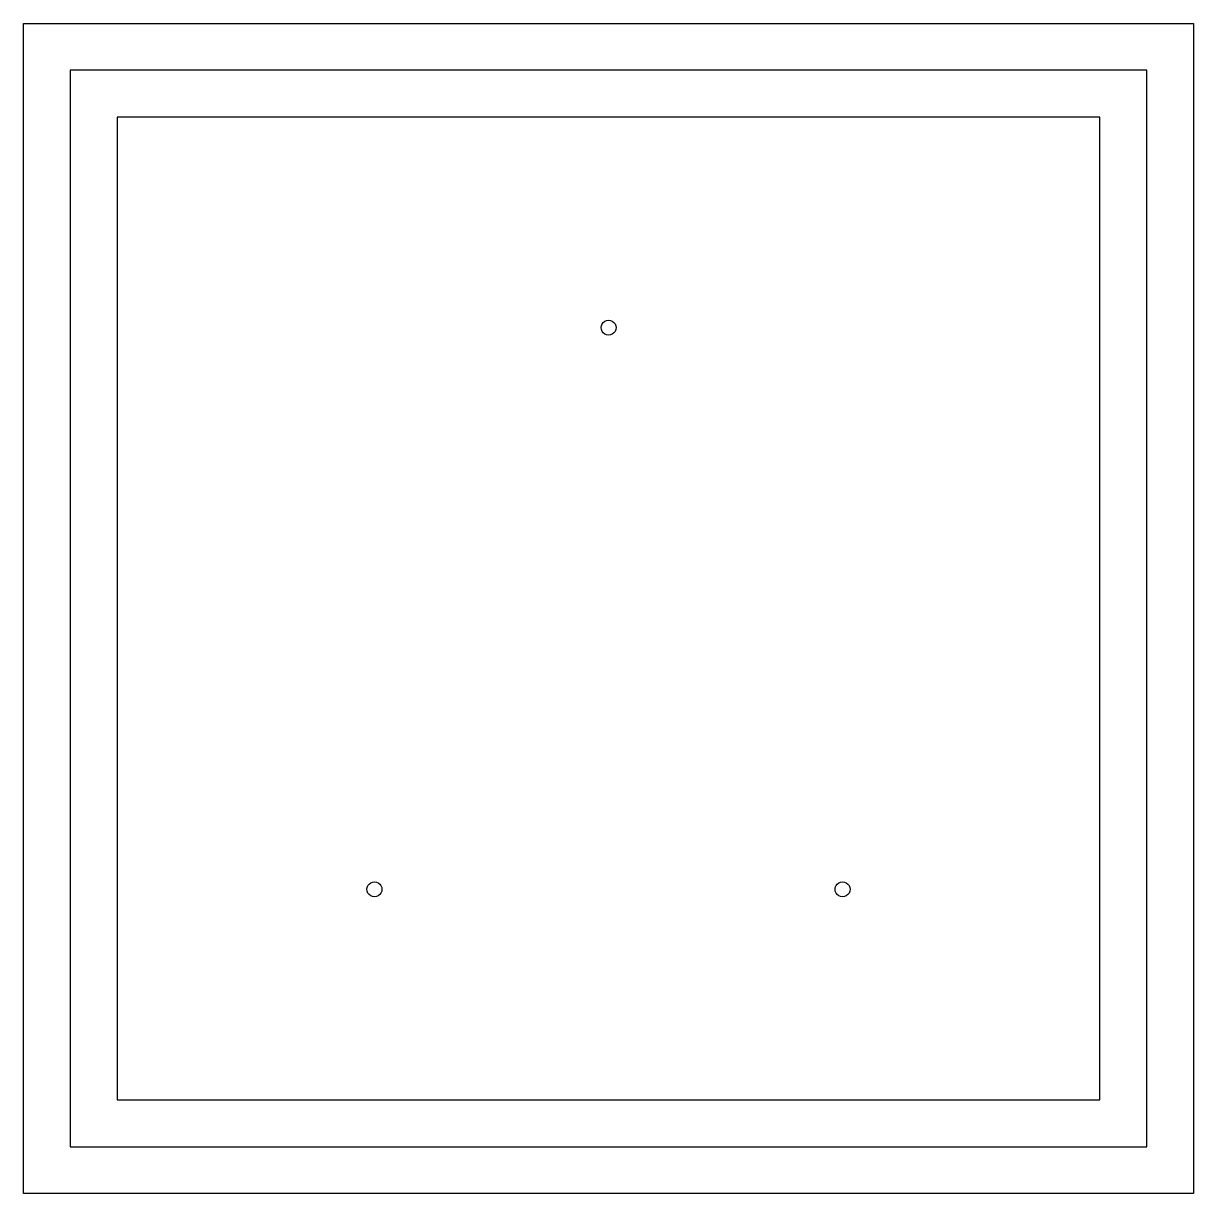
# Model space of a CAD drawing. Header units: metres. Extents: x 2447 to 2697, y -1470 to -1220.
import ezdxf

# ---------------------------------------------------------------- set-up
doc = ezdxf.new("R2010")
doc.units = ezdxf.units.M

msp = doc.modelspace()

# ---------------------------------------------------------------- linework, layer by layer
at = {"layer": 'GROUP0'}
for p, q in [((2447.37, -1469.76), (2447.37, -1219.76)), ((2447.37, -1219.76), (2697.37, -1219.76)), ((2697.37, -1219.76), (2697.37, -1469.76)), ((2687.37, -1229.76), (2457.37, -1229.76)), ((2457.37, -1229.76), (2457.37, -1459.76)), ((2687.37, -1459.76), (2687.37, -1229.76)), ((2677.37, -1239.76), (2467.37, -1239.76)), ((2467.37, -1239.76), (2467.37, -1449.76)), ((2677.37, -1449.76), (2677.37, -1239.76)), ((2570.78, -1284.76), (2570.84, -1284.35)), ((2570.84, -1285.18), (2570.78, -1284.76)), ((2570.84, -1284.35), (2571, -1283.96)), ((2571, -1283.96), (2571.25, -1283.63)), ((2571.25, -1283.63), (2571.58, -1283.38)), ((2571.58, -1283.38), (2571.97, -1283.22)), ((2571.97, -1283.22), (2572.38, -1283.16)), ((2572.38, -1283.16), (2572.8, -1283.22)), ((2572.8, -1283.22), (2573.18, -1283.38)), ((2573.18, -1283.38), (2573.52, -1283.63)), ((2573.52, -1283.63), (2573.77, -1283.96)), ((2573.77, -1283.96), (2573.93, -1284.35)), ((2573.93, -1284.35), (2573.98, -1284.76)), ((2573.98, -1284.76), (2573.93, -1285.18)), ((2571, -1285.56), (2570.84, -1285.18)), ((2571.25, -1285.89), (2571, -1285.56)), ((2571.58, -1286.15), (2571.25, -1285.89)), ((2571.97, -1286.31), (2571.58, -1286.15)), ((2572.38, -1286.36), (2571.97, -1286.31)), ((2572.8, -1286.31), (2572.38, -1286.36)), ((2573.18, -1286.15), (2572.8, -1286.31)), ((2573.52, -1285.89), (2573.18, -1286.15)), ((2573.77, -1285.56), (2573.52, -1285.89)), ((2573.93, -1285.18), (2573.77, -1285.56)), ((2520.77, -1404.76), (2520.82, -1404.35)), ((2520.82, -1405.18), (2520.77, -1404.76)), ((2520.82, -1404.35), (2520.98, -1403.96)), ((2520.98, -1403.96), (2521.24, -1403.63)), ((2521.24, -1403.63), (2521.57, -1403.38)), ((2521.57, -1403.38), (2521.95, -1403.22)), ((2521.95, -1403.22), (2522.37, -1403.16)), ((2522.37, -1403.16), (2522.78, -1403.22)), ((2522.78, -1403.22), (2523.17, -1403.38)), ((2523.17, -1403.38), (2523.5, -1403.63)), ((2523.5, -1403.63), (2523.75, -1403.96)), ((2523.75, -1403.96), (2523.91, -1404.35)), ((2523.91, -1404.35), (2523.97, -1404.76)), ((2523.97, -1404.76), (2523.91, -1405.18)), ((2620.77, -1404.76), (2620.82, -1404.35)), ((2620.82, -1405.18), (2620.77, -1404.76)), ((2620.82, -1404.35), (2620.98, -1403.96)), ((2620.98, -1403.96), (2621.24, -1403.63)), ((2621.24, -1403.63), (2621.57, -1403.38)), ((2621.57, -1403.38), (2621.95, -1403.22)), ((2621.95, -1403.22), (2622.37, -1403.16)), ((2622.37, -1403.16), (2622.78, -1403.22)), ((2622.78, -1403.22), (2623.17, -1403.38)), ((2623.17, -1403.38), (2623.5, -1403.63)), ((2623.5, -1403.63), (2623.75, -1403.96)), ((2623.75, -1403.96), (2623.91, -1404.35)), ((2623.91, -1404.35), (2623.97, -1404.76)), ((2623.97, -1404.76), (2623.91, -1405.18)), ((2520.98, -1405.56), (2520.82, -1405.18)), ((2521.24, -1405.89), (2520.98, -1405.56)), ((2521.57, -1406.15), (2521.24, -1405.89)), ((2521.95, -1406.31), (2521.57, -1406.15)), ((2522.37, -1406.36), (2521.95, -1406.31)), ((2522.78, -1406.31), (2522.37, -1406.36)), ((2523.17, -1406.15), (2522.78, -1406.31)), ((2523.5, -1405.89), (2523.17, -1406.15)), ((2523.75, -1405.56), (2523.5, -1405.89)), ((2523.91, -1405.18), (2523.75, -1405.56)), ((2620.98, -1405.56), (2620.82, -1405.18)), ((2621.24, -1405.89), (2620.98, -1405.56)), ((2621.57, -1406.15), (2621.24, -1405.89)), ((2621.95, -1406.31), (2621.57, -1406.15)), ((2622.37, -1406.36), (2621.95, -1406.31)), ((2622.78, -1406.31), (2622.37, -1406.36)), ((2623.17, -1406.15), (2622.78, -1406.31)), ((2623.5, -1405.89), (2623.17, -1406.15)), ((2623.75, -1405.56), (2623.5, -1405.89)), ((2623.91, -1405.18), (2623.75, -1405.56)), ((2467.37, -1449.76), (2677.37, -1449.76)), ((2457.37, -1459.76), (2687.37, -1459.76)), ((2697.37, -1469.76), (2447.37, -1469.76))]:
    msp.add_line(p, q, dxfattribs=at)

doc.saveas('drawing.dxf')
